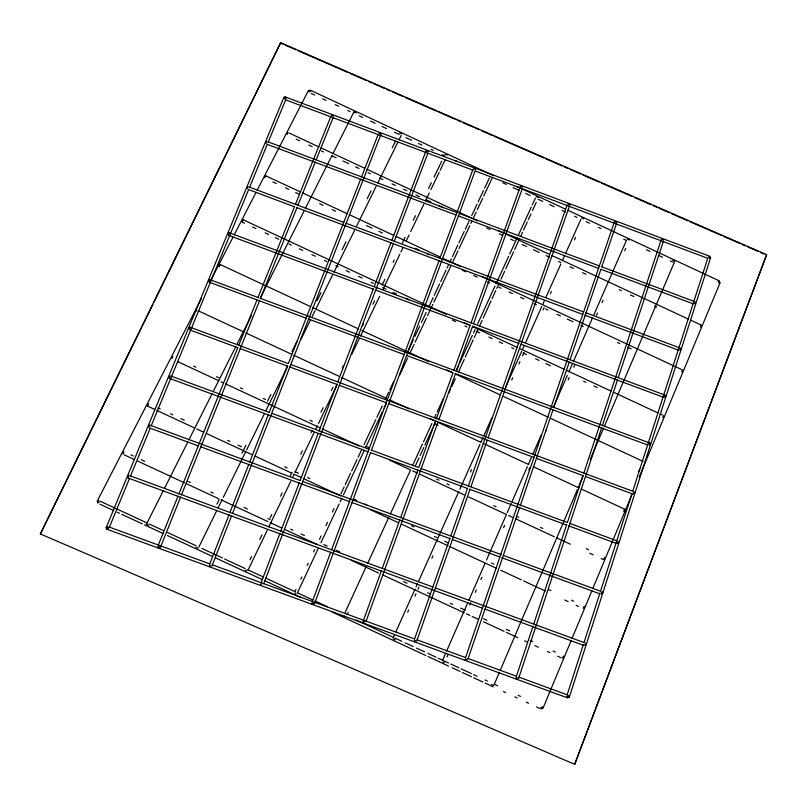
<?xml version="1.0" encoding="UTF-8"?>
<svg xmlns="http://www.w3.org/2000/svg" width="807" height="807" viewBox="0 0 807 807"><rect width="100%" height="100%" fill="white"/><g stroke="black" fill="none" stroke-linecap="round" stroke-linejoin="round"><path stroke-width="1.21" d="M618.172 541.416L617.486 543.545M601.931 591.884L601.235 594.053M585.408 643.26L584.692 645.469M663.546 415.605L662.729 417.562M97.708 503.165L98.757 500.794M568.572 695.563L567.724 697.944L107.018 529.261L108.007 526.668M169.288 378.18L170.277 375.8M624.547 509.247L623.7 511.275M189.332 329.629L190.301 327.289L288.26 363.584M604.524 557.314L603.666 559.382M584.147 606.239L583.269 608.347M563.407 656.051L562.509 658.189M542.284 706.761L541.245 709.071M219.161 266.794L220.19 264.635M128.131 477.754L129.019 475.585M148.902 427.417L149.779 425.289M209.053 281.683L209.881 279.666L258.311 297.571M228.411 234.787L229.228 232.809M247.426 188.697L248.233 186.75M266.128 143.394L266.915 141.477M284.508 98.858L285.345 96.981L709.817 256.303L709.262 258.27M285.244 97.879L285.345 96.981M122.856 453.927L123.925 451.859M147.59 405.83L148.639 403.793M171.881 358.58L172.91 356.583M242.241 221.754L243.22 219.857M264.898 177.701L265.846 175.845M287.161 134.406L288.099 132.58M309.041 91.837L310.039 90.051L493.682 175.684M567.129 696.29L569.359 697.107L710.604 257.776L708.576 256.929M567.129 694.948L583.35 644.571M584.127 642.18L599.954 593.004M600.731 590.603L632.012 493.45M632.779 491.06L707.709 258.381M516.369 676.357L533.044 626.101M533.841 623.7L566.786 524.389M567.583 521.998L583.068 475.333M583.854 472.932L661.266 239.608M518.578 678.505L601.649 427.73M602.436 425.339L617.476 379.966M618.263 377.575L663.364 241.444M465.508 657.725L614.409 221.875M468.09 658.673L519.688 507.411M520.505 505.031L553.007 409.754M553.814 407.374L569.258 362.111M570.065 359.73L600.943 269.215M601.76 266.835L616.377 223.953M414.546 639.053L450.044 538.067M450.881 535.697L467.586 488.174M468.423 485.794L566.988 205.422M417.128 640.001L470.098 489.103M470.935 486.732L487.206 440.39M488.043 438.009L569.792 205.129M363.049 621.531L381.479 570.569M382.336 568.199L399.909 519.607M400.766 517.237L417.905 469.825M418.762 467.455L435.477 421.234M436.335 418.863L453.05 372.642M453.907 370.272L470.188 325.231M471.046 322.861L520.333 186.558M366.075 621.299L437.979 422.162M438.826 419.791L455.521 373.56M456.379 371.19L472.64 326.149M473.497 323.778L522.29 188.646M312.319 601.608L330.729 552.089M331.606 549.728L438.988 260.832M439.855 258.482L472.731 170.045M314.478 603.747L370.504 452.798M371.381 450.437L475.121 170.943M574.695 764.34L766.65 254.679L280.675 42.66L40.35 533.952L574.695 764.34L766.65 254.679M263.667 583.794L393.332 243.795M394.23 241.444L427.871 153.209M261.065 582.836L279.938 533.437M280.836 531.077L299.256 482.848M300.154 480.498L318.119 433.45M319.017 431.089L336.983 384.041M337.881 381.691L373.369 288.765M374.266 286.404L390.891 242.887M391.788 240.526L425.925 151.131M209.719 564.032L229.047 514.745M229.965 512.395L248.838 464.287M249.756 461.937L268.166 415M269.084 412.649L287.494 365.712M288.412 363.372L360.658 179.134M361.576 176.783L378.14 134.547M212.322 564.981L231.629 515.693M232.547 513.343L381.005 134.275M710.604 257.776L709.888 258.079M158.273 545.189L178.014 496.154M178.952 493.823L237.692 347.898M238.63 345.557L256.959 300.033M257.897 297.692L294.545 206.632M295.483 204.302L330.729 116.743M160.411 547.307L180.597 497.102M181.535 494.772L259.45 300.95M260.389 298.62L296.996 207.55M297.934 205.22L315.305 162.015M316.243 159.685L333.14 117.651M109.359 527.264L129.534 478.369M130.492 476.039L150.183 428.295M151.141 425.965L248.627 189.615L294.636 206.834M249.585 187.285L267.349 144.201M268.317 141.871L285.597 99.957M571.033 640.889L542.94 708.375L540.781 707.366M572.002 638.559L591.854 590.855M592.822 588.525L632.052 494.288M639.315 476.836L720.197 282.531L718.23 281.522M638.771 471.217L639.739 468.897M494.247 684.366L499.2 672.786M500.189 670.466L577.328 489.688M578.316 487.367L582.765 476.937M590.189 459.556L603.535 428.265M604.524 425.945L674.743 261.387L672.766 260.328M442.559 660.368L445.585 653.438M446.594 651.138L467.808 602.678M468.827 600.368L484.987 563.447M486.5 559.987L506.201 514.987M507.21 512.687L511.255 503.457M512.263 501.147L527.425 466.537M528.434 464.227L531.46 457.307M532.973 453.847L541.063 435.387M553.178 407.696L567.331 375.386M568.844 371.926L572.375 363.846M573.394 361.546L592.58 317.696M593.599 315.396L626.434 240.395M447.068 656.908L448.077 654.598M469.775 604.978L470.784 602.668M475.323 592.288L476.332 589.978M480.881 579.587L481.89 577.277M503.588 527.657L504.597 525.357M528.817 469.956L529.826 467.657M545.471 431.876L546.48 429.576M568.178 379.946L569.187 377.646M573.727 367.256L574.735 364.946M596.434 315.325L597.452 313.015M601.992 302.635L603 300.325M624.699 250.705L625.707 248.395M407.676 612.231L408.705 609.931M414.889 596.141L415.918 593.841M417.976 589.241L419.004 586.941M431.876 558.212L432.905 555.912M470.501 471.994L471.53 469.704M511.688 380.047L512.717 377.747M518.901 363.947L519.93 361.647M522.502 355.907L524.046 352.457M543.101 309.928L544.13 307.628M550.303 293.829L551.332 291.539M574.503 239.81L575.542 237.51M393.342 637.51L394.371 635.21M395.914 631.76L414.99 589.241M416.019 586.941L417.562 583.491M418.601 581.201L458.8 491.554M459.829 489.264L479.933 444.445M480.962 442.145L483.03 437.545M484.059 435.245L491.786 418.006M505.707 386.977L521.685 351.358M522.714 349.058L524.257 345.608M525.801 342.158L541.779 306.539M542.818 304.239L544.362 300.789M545.905 297.339L560.855 264.01M562.398 260.57L564.466 255.97M565.495 253.67L580.959 219.191M345.164 612.362L366.186 566.575M367.77 563.135L388.792 517.348M390.376 513.918L410.349 470.42M412.972 464.691L422.434 444.092M423.493 441.802L431.906 423.483M434.529 417.764L436.103 414.324M437.162 412.034L443.467 398.305M456.611 369.687L458.709 365.107M459.768 362.817L472.377 335.349M473.437 333.059L475.01 329.619M477.633 323.9L494.984 286.122M496.033 283.832L508.652 256.364M509.701 254.074L517.065 238.045M518.639 234.615L531.258 207.137M532.307 204.847L535.465 197.977M347.131 614.662L348.18 612.372M415.403 465.821L419.085 457.811M420.134 455.521L423.806 447.502M424.855 445.212L432.734 428.043M433.783 425.753L435.366 422.313M449.015 392.545L450.588 389.115M451.638 386.825L455.319 378.806M458.467 371.936L464.247 359.347M465.296 357.057L473.174 339.878M474.223 337.588L478.43 328.429M479.479 326.139L482.102 320.419M483.151 318.129L491.029 300.95M492.078 298.661L495.76 290.651M496.809 288.361L498.383 284.921M501.006 279.202L504.688 271.182M505.737 268.892L513.615 251.723M514.664 249.434L519.395 239.134M520.969 235.694L522.543 232.265M523.592 229.975L527.264 221.955M528.323 219.665L530.945 213.946M532.519 210.506L536.201 202.496M353.92 111.941L356.22 113.01M294.858 591.773L295.927 589.493M300.759 579.234L301.828 576.955M307.185 565.556L308.264 563.276M313.62 551.867L314.69 549.587M319.511 539.328L321.125 535.909M325.947 525.65L327.551 522.23M332.383 511.971L333.987 508.541M340.958 493.723L344.175 486.883M345.245 484.603L350.601 473.205M351.67 470.925L357.037 459.516M358.106 457.236L361.859 449.257M363.997 444.697L375.79 419.61M376.869 417.33L382.225 405.931M385.443 399.092L388.661 392.252M389.731 389.973L393.483 381.993M407.949 351.206L413.315 339.808M414.919 336.388L419.741 326.119M421.355 322.699L426.177 312.44M428.86 306.741L433.147 297.622M434.216 295.342L439.573 283.933M440.652 281.653L446.009 270.254M447.078 267.974L448.692 264.555M449.761 262.275L451.365 258.855M452.445 256.576L457.801 245.177M458.87 242.887L464.227 231.488M465.306 229.208L469.059 221.229M471.732 215.53L477.098 204.131M478.168 201.851L483.524 190.442M484.603 188.162L489.425 177.903M297.359 592.933L318.24 548.457M320.914 542.758L339.122 503.992M340.191 501.702L341.805 498.282M343.409 494.862L364.29 450.387M365.894 446.967L382.498 411.62M384.102 408.191L386.24 403.631M399.626 375.124L407.666 358.015M410.339 352.316L414.092 344.337M415.161 342.057L426.409 318.109M427.478 315.83L432.834 304.421M433.904 302.141L451.032 265.644M452.646 262.225L457.993 250.826M459.072 248.546L469.775 225.738M470.844 223.458L471.924 221.168M473.527 217.749L476.201 212.049M477.27 209.77L482.626 198.371M483.696 196.081L492.27 177.843M248.092 570.055L267.188 530.3M268.832 526.9L290.661 481.466M292.84 476.917L293.93 474.647M295.029 472.377L314.125 432.623M315.769 429.213L317.403 425.803M318.493 423.534L337.054 384.919M351.781 354.253L359.428 338.345M360.517 336.075L379.623 296.32M382.891 289.501L399.808 254.296M400.908 252.026L403.086 247.477M406.365 240.668L409.088 234.988M410.723 231.579L423.826 204.322M425.46 200.913L429.284 192.964M430.918 189.554L439.109 172.516M440.198 170.247L445.111 160.018M249.958 559.816L251.602 556.406M259.793 539.369L261.982 534.829M270.174 517.791L271.818 514.392M280.554 496.214L282.188 492.815M290.389 475.777L292.023 472.367M300.769 454.2L302.403 450.79M311.149 432.623L312.238 430.353M320.974 412.185L323.163 407.646M331.354 390.608L332.998 387.199M342.279 367.891L343.378 365.621M362.494 325.877L363.584 323.607M372.874 304.3L374.519 300.89M382.165 284.992L384.889 279.313M393.09 262.285L394.179 260.015M402.37 242.978L405.104 237.298M413.295 220.271L415.484 215.721M428.598 188.465L431.331 182.796M434.055 177.116L441.701 161.218M152.916 304.421L40.35 533.952M154.026 302.161L280.675 42.66M216.901 504.163L219.121 499.634M241.949 453.262L245.842 445.343M267.551 401.23L270.89 394.452M292.033 351.469L297.047 341.29M317.08 300.567L320.984 292.648M342.128 249.676L346.021 241.757M367.175 198.774L371.069 190.856M392.222 147.873L395.561 141.094M198.804 547.166L216.599 510.972M218.263 507.573L222.157 499.654M223.267 497.394L245.51 452.142M246.629 449.882L264.424 413.678M266.088 410.279L287.776 366.166M301.122 339.011L310.574 319.784M312.238 316.384L315.023 310.725M316.132 308.466L332.817 274.531M333.927 272.262L355.06 229.279M356.724 225.879L376.183 186.286M377.858 182.896L397.871 142.163M398.981 139.904L401.21 135.384M146.43 524.237L163.397 490.525M164.527 488.275L187.708 442.206M188.838 439.956L212.029 393.877M213.159 391.637L235.785 346.677M236.915 344.438L251.613 315.214M260.096 298.358L304.209 210.708M305.339 208.458L331.919 155.64M333.049 153.391L353.97 111.81M308.355 90.697L309.585 90.545L310.614 91.594M201.326 298.731L97.102 501.329L99.271 502.337M211.121 279.696L233.001 237.167M234.151 234.928L256.041 192.389M257.191 190.149L308.445 90.525M196.111 311.209L196.454 310.584M709.272 257.03L709.817 256.303M694.615 303.805L695.241 301.848M679.716 350.117L680.351 348.13M649.141 445.161L649.796 443.093M633.445 493.924L634.12 491.826M718.805 282.914L719.531 280.997L567.825 210.264M700.436 327.037L701.222 325.14M681.744 371.916L682.551 369.979L481.638 276.327M664.413 397.427L665.21 395.208L229.309 232.769M107.109 529.231L107.724 528.222L106.252 527.465L283.711 97.758L284.952 97.516L286.061 98.494M399.526 133.054L401.634 133.891M228.341 232.86L228.845 232.749M331.395 115.371L333.422 116.127M378.826 133.175L380.854 133.932M426.177 150.949L428.194 151.706M473.447 168.683L475.565 169.611M520.636 186.397L522.643 187.153M567.745 204.08L569.752 204.827M614.763 221.723L616.83 222.631M445.242 154.228L447.179 155.136M661.71 239.346L663.707 240.093M536.302 196.696L538.239 197.594M581.807 217.91L583.743 218.818M627.291 239.124L629.238 240.032M211.777 566.121L210.627 565.707M416.563 641.141L414.395 640.344M467.576 659.823L465.397 659.026M518.477 678.475L516.309 677.678M108.531 528.303L106.262 527.475A1.432 1.372 -35.2 0 0 106.564 528.978M160.109 547.196L157.91 546.4M314.276 603.666L313.358 603.343M130.401 475.888L432.885 587.022M435.245 587.889L584.127 642.584M128.162 478.026L482.798 608.307M485.158 609.174L583.279 645.217M109.288 527.072L209.881 563.922M212.251 564.789L414.637 638.932M416.997 639.8L465.528 657.574M467.889 658.441L516.419 676.216M518.78 677.083L567.301 694.857M364.582 622.106L363.281 621.622M171.528 376.254L269.568 412.488M271.939 413.355L368.799 449.146M371.159 450.024L418.419 467.485M420.78 468.353L567.26 522.482M569.621 523.35L616.871 540.811M169.319 378.301L367.871 451.658M370.231 452.525L467.142 488.336M469.503 489.203L566.423 525.004M568.784 525.882L616.054 543.343M149.971 425.188L300.194 480.548M302.554 481.416L501.278 554.631M503.649 555.509L600.64 591.249M150.102 428.154L198.502 445.978M200.862 446.856L349.582 501.641M351.943 502.509L449.913 538.602M452.273 539.469L499.483 556.87M501.843 557.738L599.813 593.831M312.642 603.071L312.087 602.869M209.911 565.445L209.396 565.253M261.327 584.278L260.792 584.076M290.621 364.451L632.9 491.271M190.593 330.234L237.793 347.716M240.153 348.594L287.363 366.075M289.723 366.953L336.923 384.435M339.283 385.312L386.482 402.804M388.843 403.671L533.992 457.448M536.352 458.315L583.552 475.807M585.912 476.675L631.931 493.733M568.764 696.885L569.349 697.107M228.431 235.261L373.681 289.36M376.052 290.238L470.521 325.423M472.882 326.3L518.941 343.459M521.302 344.337L663.021 397.115M260.671 298.449L649.756 442.993M209.094 282.117L306.014 318.119M308.375 318.997L404.115 354.555M406.486 355.433L452.586 372.562M454.946 373.439L647.607 445M268.166 141.921L456.903 212.584M459.264 213.462L599.631 266.017M601.992 266.905L694 301.354M267.299 144.382L455.995 215.015M458.356 215.903L598.703 268.438M601.064 269.326L693.052 303.765M249.484 187.174L343.913 222.439M346.274 223.317L583.511 311.916M585.872 312.793L679.111 347.615M296.996 207.712L582.573 314.347M584.934 315.234L678.162 350.046M285.658 99.876L473.104 170.216M475.464 171.104L707.699 258.26M280.705 43.164L283.015 44.163M285.315 45.172L295.695 49.701M298.005 50.71L347.595 72.348M349.905 73.346L366.055 80.397M368.355 81.396L371.815 82.909M374.125 83.918L384.505 88.447M386.805 89.446L390.265 90.959M392.575 91.968L402.955 96.497M405.265 97.506L436.405 111.084M438.705 112.092L454.855 119.133M457.166 120.142L460.626 121.655M462.925 122.664L473.305 127.183M475.616 128.192L479.076 129.705M481.375 130.714L491.756 135.233M494.066 136.242L543.656 157.879M545.966 158.888L562.116 165.929M564.416 166.938L567.876 168.451M570.186 169.45L580.566 173.979M582.866 174.988L599.016 182.029M601.326 183.038L632.466 196.626M634.766 197.634L650.916 204.675M653.226 205.684L656.686 207.187M658.986 208.196L669.366 212.725M671.676 213.734L687.816 220.775M690.126 221.784L721.266 235.362M723.576 236.37L739.716 243.421M742.026 244.42L745.486 245.933M747.796 246.942L758.177 251.471M760.476 252.47L763.936 253.983M395.168 639.749L393.07 638.771M444.425 662.618L442.912 661.922M493.662 685.486L491.564 684.507M148.629 525.266L146.531 524.288M197.977 548.175L195.869 547.196M198.008 310.685L243.623 331.909M245.903 332.968L291.519 354.192M293.798 355.251L339.414 376.476M341.694 377.535L386.17 398.234M389.589 399.828L408.978 408.846M429.506 418.399L434.065 420.518M437.495 422.111L480.821 442.276M483.111 443.336L528.726 464.56M533.286 466.678L578.901 487.902M581.181 488.961L624.517 509.126M434.731 423.736L438.161 425.329M193.63 366.096L195.919 367.155M216.458 376.708L218.737 377.777M240.415 387.854L242.705 388.913M263.243 398.466L265.523 399.526M310.029 420.225L312.309 421.284M365.944 446.231L369.364 447.824M436.688 479.136L438.978 480.195M446.957 483.907L449.247 484.967M493.743 505.666L496.033 506.725M516.571 516.278L518.851 517.337M540.529 527.425L542.818 528.484M586.175 548.649L588.454 549.718M177.58 361.576L218.677 380.682M220.967 381.751L223.246 382.811M225.536 383.87L320.288 427.932M322.568 429.001L359.105 445.989M389.922 460.323L410.47 469.876M412.76 470.935L417.32 473.063M419.61 474.123L464.136 494.832M468.696 496.951L506.372 514.473M508.652 515.532L513.222 517.66M515.502 518.719L554.318 536.776M556.608 537.835L570.307 544.2M589.715 553.229L593.135 554.823M601.124 558.535L603.414 559.604M157.98 407.969L160.26 409.038M170.539 413.809L172.829 414.879M180.818 418.591L184.248 420.185M227.655 440.36L229.945 441.429M237.944 445.141L241.364 446.735M284.78 466.91L287.06 467.979M295.059 471.692L298.479 473.285M307.618 477.532L309.908 478.591M354.455 499.301L356.744 500.37M364.744 504.082L367.024 505.142M411.58 525.851L413.86 526.921M434.418 536.473L436.708 537.533M444.707 541.255L448.127 542.849M491.544 563.024L493.823 564.083M548.659 589.574L550.939 590.633M571.507 600.196L573.787 601.255M147.59 406.143L154.45 409.331M156.74 410.39L194.457 427.922M196.737 428.981L203.596 432.169M207.026 433.762L251.592 454.482M255.022 456.076L291.599 473.073M293.879 474.133L300.739 477.32M304.168 478.914L340.736 495.922M370.453 509.731L397.881 522.482M401.311 524.076L448.167 545.855M450.457 546.914L496.174 568.168M500.743 570.287L521.312 579.85M523.602 580.919L545.31 591.006M564.739 600.035L568.168 601.629M576.168 605.351L578.458 606.41M130.986 454.936L133.266 455.995M141.255 459.708L144.675 461.291M188.021 481.436L190.301 482.495M210.839 492.038L213.119 493.097M243.926 507.401L247.345 508.995M267.874 518.538L270.163 519.597M290.691 529.14L292.971 530.199M300.961 533.911L304.38 535.495M323.778 544.503L327.198 546.097M336.327 550.334L339.747 551.927M403.631 581.605L407.051 583.199M427.589 592.742L429.869 593.801M450.397 603.343L452.687 604.403M460.666 608.105L465.236 610.233M483.484 618.707L486.903 620.301M506.302 629.309L509.721 630.903M530.26 640.445L532.539 641.504M553.067 651.037L555.357 652.096M124.016 454.745L134.285 459.516M137.715 461.11L184.51 482.848M186.79 483.907L218.747 498.756M221.027 499.815L267.823 521.554M270.103 522.613L281.522 527.919M284.942 529.503L316.899 544.352M351.136 560.26L378.523 572.99M383.093 575.109L464.126 612.755M466.406 613.814L469.835 615.408M472.115 616.467L477.825 619.12M483.524 621.773L504.072 631.316M506.352 632.375L517.771 637.681M524.611 640.859L526.9 641.918M534.89 645.63L538.309 647.224M547.439 651.461L549.718 652.53M557.708 656.242L561.137 657.826M100.139 501.187L146.975 522.936M149.255 524.005L162.964 530.37M167.533 532.489L196.091 545.754M201.811 548.407L222.369 557.95M224.659 559.009L245.217 568.562M247.497 569.621L263.496 577.045M265.775 578.115L295.483 591.904M297.763 592.963L312.612 599.863M314.901 600.922L327.471 606.753M356.028 620.018L392.585 636.995M394.865 638.055L401.715 641.242M405.144 642.836L413.144 646.548M416.573 648.132L424.563 651.854M427.992 653.438L435.992 657.15M438.272 658.219L448.561 662.991M450.841 664.05L458.84 667.762M461.12 668.821L471.399 673.603M473.689 674.662L477.119 676.256M485.108 679.968L487.398 681.027M494.247 684.215L497.677 685.799M518.235 695.352L520.525 696.411M246.74 570.821L245.197 570.105M296.068 593.73L295.029 593.246M344.347 616.144L345.386 616.629M99.997 504.224L113.706 510.589M117.136 512.183L119.426 513.242M121.706 514.311L142.284 523.864M144.564 524.923L162.853 533.417M167.422 535.535L211.999 556.235M215.429 557.829L262.285 579.587M264.565 580.647L301.142 597.634M332 611.958L425.713 655.486M428.003 656.545L448.571 666.098M452.001 667.692L460 671.404M462.29 672.463L471.429 676.71M473.719 677.769L482.858 682.016M485.148 683.075L493.148 686.797M503.437 691.569L505.717 692.628M514.866 696.875L517.146 697.944M526.295 702.181L528.575 703.25M536.574 706.962L540.004 708.556M516.5 186.326L519.92 187.92M522.2 188.979L565.546 209.195M311.27 93.471L314.69 95.065M322.669 98.787L326.099 100.391M335.218 104.638L338.637 106.231M347.767 110.488L350.046 111.558M359.165 115.805L362.585 117.398M370.574 121.121L375.134 123.249M381.973 126.447L386.533 128.565M394.522 132.287L399.082 134.416M405.921 137.614L411.631 140.267M418.47 143.464L421.89 145.058M431.019 149.305L433.298 150.374M442.418 154.631L444.697 155.69M454.966 160.472L457.246 161.541M502.862 182.816L506.282 184.41M513.131 187.597L518.83 190.26M525.67 193.448L530.229 195.576M538.219 199.299L542.778 201.427M549.617 204.615L554.177 206.743M562.166 210.466L565.586 212.059M574.705 216.316L576.995 217.376M586.114 221.632L589.534 223.226M598.663 227.483L600.943 228.542M623.75 239.175L626.03 240.244M646.558 249.817L649.978 251.411M659.107 255.668L662.527 257.262M670.506 260.984L672.786 262.043M289.31 133.105L318.977 146.935M321.257 148.004L364.613 168.209M366.892 169.268L477.562 220.856M498.09 230.419L503.8 233.082M506.08 234.141L549.436 254.356M551.716 255.416L688.623 319.229M690.903 320.288L701.172 325.08M296.24 139.197L299.659 140.791M308.788 145.048L312.208 146.642M321.337 150.899L323.617 151.958M331.606 155.68L336.166 157.809M343.005 160.996L348.715 163.66M355.554 166.847L358.984 168.441M368.103 172.698L370.383 173.757M379.512 178.014L382.932 179.608M392.061 183.855L395.48 185.449M403.47 189.171L406.889 190.765M416.008 195.022L419.438 196.615M426.278 199.803L430.837 201.932M438.826 205.654L443.386 207.782M486.732 227.988L490.162 229.581M499.281 233.838L502.7 235.432M510.69 239.154L514.109 240.748M522.099 244.471L526.658 246.589M533.498 249.787L539.207 252.44M546.046 255.627L549.476 257.231M558.595 261.478L560.875 262.547M570.004 266.794L573.424 268.388M582.553 272.645L585.973 274.239M619.05 289.663L621.34 290.722M630.459 294.979L633.878 296.572M654.416 306.135L656.696 307.205M300.174 191.784L265.967 175.916M302.454 192.843L346.96 213.583M349.249 214.642L393.755 235.382M396.035 236.451L440.551 257.181M442.831 258.25L461.09 266.754M272.857 181.928L276.287 183.522M285.416 187.779L288.835 189.373M295.685 192.56L299.104 194.154M319.643 203.727L323.062 205.321M332.191 209.578L335.621 211.172M366.428 225.526L372.128 228.179M378.977 231.367L382.407 232.971M415.494 248.385L418.914 249.978M426.903 253.701L429.183 254.76M462.28 270.184L465.7 271.777M473.689 275.5L477.108 277.094M487.378 281.875L489.667 282.934M498.787 287.191L501.076 288.25M509.066 291.973L512.485 293.566M520.475 297.289L523.894 298.883M534.163 303.674L536.443 304.733M545.572 308.99L547.862 310.049M556.981 314.306L560.411 315.9M567.26 319.088L572.96 321.741M580.949 325.463L583.229 326.532M617.466 342.481L619.746 343.54M627.735 347.262L631.155 348.856M243.31 219.827L446.553 314.478M463.682 322.457L469.392 325.12M472.821 326.714L517.348 347.454M519.637 348.513L564.164 369.253M566.453 370.312L610.98 391.052M613.27 392.121L657.796 412.861M660.076 413.92L662.365 414.98M242.241 222.228L244.521 223.287M252.52 227.009L255.94 228.603M265.079 232.86L268.499 234.454M275.348 237.641L278.778 239.235M289.047 244.017L291.337 245.086M299.326 248.808L302.746 250.402M311.885 254.649L315.305 256.243M324.444 260.5L326.724 261.569M335.853 265.816L338.143 266.885M346.132 270.597L349.552 272.201M358.691 276.448L362.111 278.042M371.25 282.299L373.53 283.358M382.659 287.615L386.089 289.209M392.938 292.396L396.358 293.99M405.497 298.247L408.917 299.841M452.303 320.046L455.723 321.64M464.862 325.897L467.142 326.956M476.281 331.213L479.701 332.807M488.83 337.054L492.26 338.647M499.109 341.845L502.529 343.439M511.668 347.686L513.948 348.755M523.087 353.002L526.507 354.606M535.646 358.853L539.066 360.447M545.915 363.634L550.485 365.763M583.592 381.186L585.872 382.246M593.861 385.968L597.291 387.562M220.291 264.595L310.554 306.61M312.834 307.679L358.54 328.953M361.97 330.547L428.235 361.395M446.513 369.909L452.233 372.562M456.802 374.69L500.219 394.905M503.649 396.499L548.205 417.239M550.495 418.298L643.038 461.382M283.812 97.99L283.711 97.758A1.291 1.2 7.6 0 1 284.881 97.001M566.847 697.248A1.422 1.352 80.3 0 1 566.706 696.703M569.268 696.017A1.422 1.352 80.3 0 1 569.409 696.552M106.554 527.001A1.432 1.372 -35.2 0 1 107.018 526.678M127.698 475.807A1.412 1.362 -29.5 0 1 128.686 475.373M602.274 591.955A1.382 1.321 69.1 0 1 602.738 592.913M148.458 425.531A1.392 1.342 -23 0 1 148.912 425.228M618.505 541.517A1.362 1.301 63.1 0 1 618.959 542.455M634.756 492.381A1.342 1.281 57.5 0 1 634.897 492.885M188.888 327.642A1.362 1.301 -10.2 0 1 189.322 327.349M650.109 443.265A1.332 1.271 52.6 0 1 650.553 444.173M665.815 395.803A1.311 1.251 48.4 0 1 665.946 396.298M680.634 348.352A1.301 1.231 45.1 0 1 681.078 349.239M265.604 141.85A1.301 1.221 5.5 0 1 266.522 141.477M516.369 679.08A1.412 1.362 83.2 0 1 515.915 678.102M661.942 238.801A1.281 1.19 37.3 0 1 662.406 238.701M465.478 660.439A1.412 1.372 87.6 0 1 465.024 659.46M414.495 641.767A1.412 1.372 -85.8 0 1 414.173 641.323M363.412 623.054A1.412 1.382 -75.9 0 1 363.089 622.611M520.969 185.892A1.281 1.2 26.3 0 1 521.443 185.792M312.228 604.312A1.412 1.382 -63.4 0 1 311.795 603.333M473.82 168.199A1.281 1.2 22.1 0 1 474.294 168.098M260.954 585.529A1.412 1.382 -52 0 1 260.53 584.55M209.588 566.716A1.422 1.382 -44 0 1 209.275 566.272M158.122 547.862A1.432 1.382 -38.7 0 1 157.809 547.418"/></g></svg>
